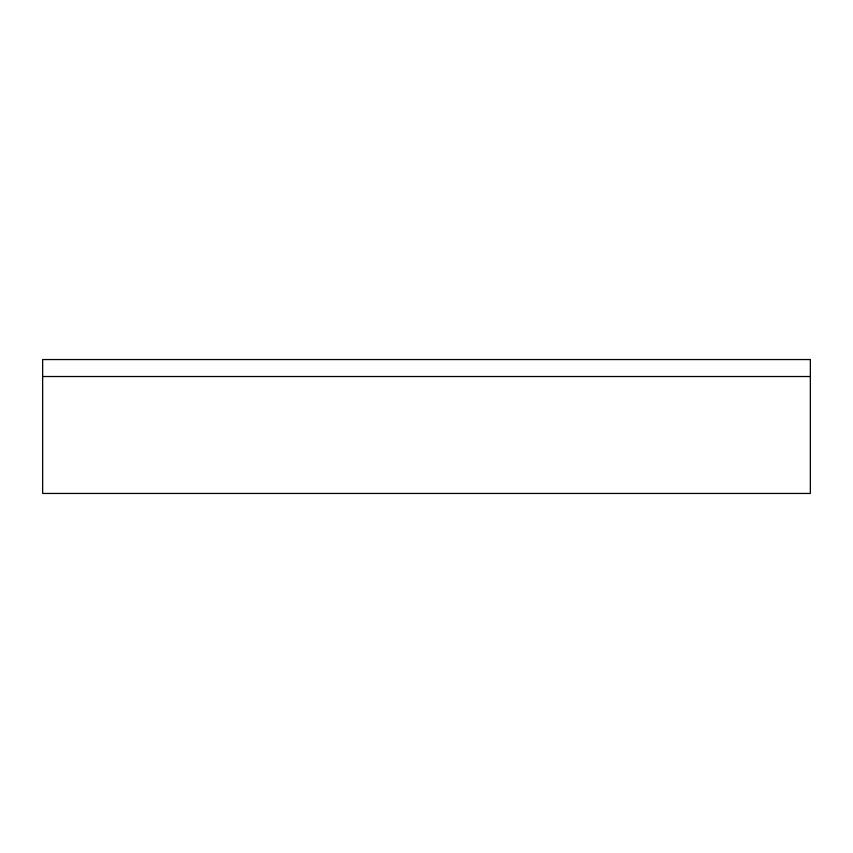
<?xml version="1.0" encoding="UTF-8"?>
<svg xmlns="http://www.w3.org/2000/svg" width="853" height="853" viewBox="0 0 853 853"><rect width="100%" height="100%" fill="white"/><g stroke="black" fill="none" stroke-linecap="round" stroke-linejoin="round"><path stroke-width="1.28" d="M42.65 376.514L810.35 376.514M810.35 359.55L42.65 359.55L42.65 493.45L810.35 493.45L810.35 359.55"/></g></svg>
